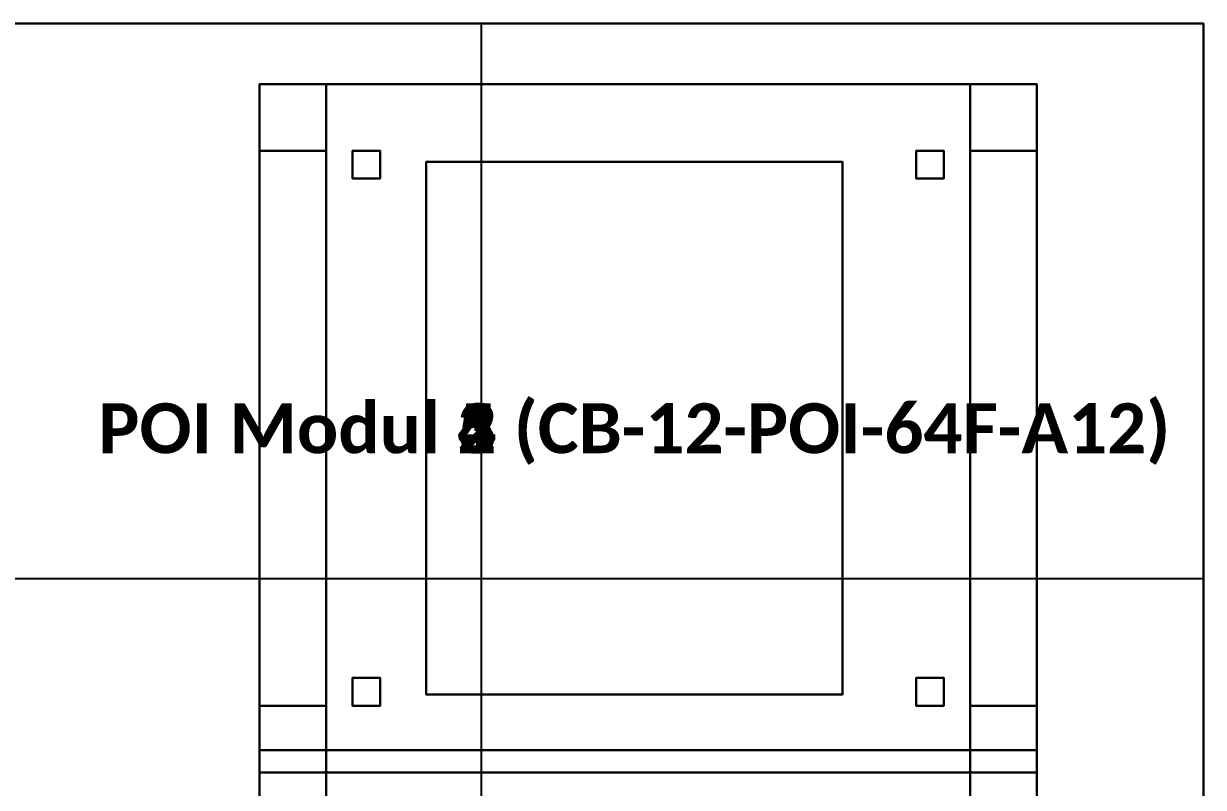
# Model space of a CAD drawing. Header units: millimetres. Extents: x -2250 to 1300, y -700 to 2100.
# Drawn here: x -475 to 587, y 1412 to 2100 of the extents above; entities that cross this region are included whole.
import ezdxf
from ezdxf.enums import TextEntityAlignment as Align

# ---------------------------------------------------------------- set-up
doc = ezdxf.new("R2010")
doc.units = ezdxf.units.MM
for name, color, linetype in [('BLOK_OZEL_PLATFORM', 140, 'CONTINUOUS'), ('EKP_POI_MODULLERI', 40, 'CONTINUOUS'), ('EKP_POI_TASIYICI_SASE', 30, 'CONTINUOUS')]:
    doc.layers.add(name, color=color, linetype=linetype)
doc.styles.get("Standard").update_dxf_attribs({"font": 'calibrib.ttf'})

msp = doc.modelspace()

# ---------------------------------------------------------------- linework, layer by layer
at = {"layer": 'BLOK_OZEL_PLATFORM'}
for p, q in [((587.5, 2100, -688), (-2012.5, 2100, -688)), ((587.5, 2100, 1216), (-2012.5, 2100, 1216)), ((-62.5, 600, 1216), (-62.5, 2100, 1216)), ((587.5, 600, -688), (587.5, 2100, -688)), ((587.5, 600, 1216), (587.5, 2100, 1216)), ((587.5, 2100, -688), (587.5, 2100, 1216)), ((-2012.5, 1600, 1216), (587.5, 1600, 1216))]:
    msp.add_line(p, q, dxfattribs=at)
for points in [[(-2012.5, 600, -688), (587.5, 600, -688), (587.5, 2100, -688), (-2012.5, 2100, -688)], [(-2012.5, 600, 1216), (587.5, 600, 1216), (587.5, 2100, 1216), (-2012.5, 2100, 1216)], [(-2012.5, 2100, -688), (587.5, 2100, -688), (587.5, 2100, 1216), (-2012.5, 2100, 1216)], [(587.5, 600, -688), (587.5, 2100, -688), (587.5, 2100, 1216), (587.5, 600, 1216)]]:
    msp.add_3dface(points, dxfattribs=at)
at = {"layer": 'EKP_POI_MODULLERI'}
for p, q in [((262.5, 1975.5, 158.5), (-112.5, 1975.5, 158.5)), ((-112.5, 1975.5, 158.5), (-112.5, 1495.5, 158.5)), ((262.5, 1975.5, 422.5), (-112.5, 1975.5, 422.5)), ((-112.5, 1975.5, 422.5), (-112.5, 1495.5, 422.5)), ((-112.5, 1975.5, 158.5), (-112.5, 1975.5, 422.5)), ((262.5, 1975.5, 473.5), (-112.5, 1975.5, 473.5)), ((-112.5, 1975.5, 473.5), (-112.5, 1495.5, 473.5)), ((262.5, 1975.5, 737.5), (-112.5, 1975.5, 737.5)), ((-112.5, 1975.5, 737.5), (-112.5, 1495.5, 737.5)), ((-112.5, 1975.5, 473.5), (-112.5, 1975.5, 737.5)), ((262.5, 1975.5, 788.5), (-112.5, 1975.5, 788.5)), ((-112.5, 1975.5, 788.5), (-112.5, 1495.5, 788.5)), ((262.5, 1975.5, 1052.5), (-112.5, 1975.5, 1052.5)), ((-112.5, 1975.5, 1052.5), (-112.5, 1495.5, 1052.5)), ((-112.5, 1975.5, 788.5), (-112.5, 1975.5, 1052.5)), ((262.5, 1975.5, 1103.5), (-112.5, 1975.5, 1103.5)), ((-112.5, 1975.5, 1103.5), (-112.5, 1495.5, 1103.5)), ((262.5, 1975.5, 1367.5), (-112.5, 1975.5, 1367.5)), ((-112.5, 1975.5, 1367.5), (-112.5, 1495.5, 1367.5)), ((-112.5, 1975.5, 1103.5), (-112.5, 1975.5, 1367.5)), ((262.5, 1975.5, 1418.5), (-112.5, 1975.5, 1418.5)), ((-112.5, 1975.5, 1418.5), (-112.5, 1495.5, 1418.5)), ((262.5, 1975.5, 1682.5), (-112.5, 1975.5, 1682.5)), ((-112.5, 1975.5, 1682.5), (-112.5, 1495.5, 1682.5)), ((-112.5, 1975.5, 1418.5), (-112.5, 1975.5, 1682.5)), ((262.5, 1495.5, 158.5), (262.5, 1975.5, 158.5)), ((262.5, 1495.5, 422.5), (262.5, 1975.5, 422.5)), ((262.5, 1975.5, 158.5), (262.5, 1975.5, 422.5)), ((262.5, 1495.5, 473.5), (262.5, 1975.5, 473.5)), ((262.5, 1495.5, 737.5), (262.5, 1975.5, 737.5)), ((262.5, 1975.5, 473.5), (262.5, 1975.5, 737.5)), ((262.5, 1495.5, 788.5), (262.5, 1975.5, 788.5)), ((262.5, 1495.5, 1052.5), (262.5, 1975.5, 1052.5)), ((262.5, 1975.5, 788.5), (262.5, 1975.5, 1052.5)), ((262.5, 1495.5, 1103.5), (262.5, 1975.5, 1103.5)), ((262.5, 1495.5, 1367.5), (262.5, 1975.5, 1367.5)), ((262.5, 1975.5, 1103.5), (262.5, 1975.5, 1367.5)), ((262.5, 1495.5, 1418.5), (262.5, 1975.5, 1418.5)), ((262.5, 1495.5, 1682.5), (262.5, 1975.5, 1682.5)), ((262.5, 1975.5, 1418.5), (262.5, 1975.5, 1682.5)), ((-112.5, 1495.5, 158.5), (262.5, 1495.5, 158.5)), ((-112.5, 1495.5, 422.5), (262.5, 1495.5, 422.5)), ((-112.5, 1495.5, 158.5), (-112.5, 1495.5, 422.5)), ((-112.5, 1495.5, 473.5), (262.5, 1495.5, 473.5)), ((-112.5, 1495.5, 737.5), (262.5, 1495.5, 737.5)), ((-112.5, 1495.5, 473.5), (-112.5, 1495.5, 737.5)), ((-112.5, 1495.5, 788.5), (262.5, 1495.5, 788.5)), ((-112.5, 1495.5, 1052.5), (262.5, 1495.5, 1052.5)), ((-112.5, 1495.5, 788.5), (-112.5, 1495.5, 1052.5)), ((-112.5, 1495.5, 1103.5), (262.5, 1495.5, 1103.5)), ((-112.5, 1495.5, 1367.5), (262.5, 1495.5, 1367.5)), ((-112.5, 1495.5, 1103.5), (-112.5, 1495.5, 1367.5)), ((-112.5, 1495.5, 1418.5), (262.5, 1495.5, 1418.5)), ((-112.5, 1495.5, 1682.5), (262.5, 1495.5, 1682.5)), ((-112.5, 1495.5, 1418.5), (-112.5, 1495.5, 1682.5)), ((262.5, 1495.5, 158.5), (262.5, 1495.5, 422.5)), ((262.5, 1495.5, 473.5), (262.5, 1495.5, 737.5)), ((262.5, 1495.5, 788.5), (262.5, 1495.5, 1052.5)), ((262.5, 1495.5, 1103.5), (262.5, 1495.5, 1367.5)), ((262.5, 1495.5, 1418.5), (262.5, 1495.5, 1682.5))]:
    msp.add_line(p, q, dxfattribs=at)
for points in [[(-112.5, 1495.5, 158.5), (262.5, 1495.5, 158.5), (262.5, 1975.5, 158.5), (-112.5, 1975.5, 158.5)], [(-112.5, 1495.5, 422.5), (262.5, 1495.5, 422.5), (262.5, 1975.5, 422.5), (-112.5, 1975.5, 422.5)], [(-112.5, 1975.5, 158.5), (262.5, 1975.5, 158.5), (262.5, 1975.5, 422.5), (-112.5, 1975.5, 422.5)], [(-112.5, 1495.5, 158.5), (-112.5, 1975.5, 158.5), (-112.5, 1975.5, 422.5), (-112.5, 1495.5, 422.5)], [(-112.5, 1495.5, 473.5), (262.5, 1495.5, 473.5), (262.5, 1975.5, 473.5), (-112.5, 1975.5, 473.5)], [(-112.5, 1495.5, 737.5), (262.5, 1495.5, 737.5), (262.5, 1975.5, 737.5), (-112.5, 1975.5, 737.5)], [(-112.5, 1975.5, 473.5), (262.5, 1975.5, 473.5), (262.5, 1975.5, 737.5), (-112.5, 1975.5, 737.5)], [(-112.5, 1495.5, 473.5), (-112.5, 1975.5, 473.5), (-112.5, 1975.5, 737.5), (-112.5, 1495.5, 737.5)], [(-112.5, 1495.5, 788.5), (262.5, 1495.5, 788.5), (262.5, 1975.5, 788.5), (-112.5, 1975.5, 788.5)], [(-112.5, 1495.5, 1052.5), (262.5, 1495.5, 1052.5), (262.5, 1975.5, 1052.5), (-112.5, 1975.5, 1052.5)], [(-112.5, 1975.5, 788.5), (262.5, 1975.5, 788.5), (262.5, 1975.5, 1052.5), (-112.5, 1975.5, 1052.5)], [(-112.5, 1495.5, 788.5), (-112.5, 1975.5, 788.5), (-112.5, 1975.5, 1052.5), (-112.5, 1495.5, 1052.5)], [(-112.5, 1495.5, 1103.5), (262.5, 1495.5, 1103.5), (262.5, 1975.5, 1103.5), (-112.5, 1975.5, 1103.5)], [(-112.5, 1495.5, 1367.5), (262.5, 1495.5, 1367.5), (262.5, 1975.5, 1367.5), (-112.5, 1975.5, 1367.5)], [(-112.5, 1975.5, 1103.5), (262.5, 1975.5, 1103.5), (262.5, 1975.5, 1367.5), (-112.5, 1975.5, 1367.5)], [(-112.5, 1495.5, 1103.5), (-112.5, 1975.5, 1103.5), (-112.5, 1975.5, 1367.5), (-112.5, 1495.5, 1367.5)], [(-112.5, 1495.5, 1418.5), (262.5, 1495.5, 1418.5), (262.5, 1975.5, 1418.5), (-112.5, 1975.5, 1418.5)], [(-112.5, 1495.5, 1682.5), (262.5, 1495.5, 1682.5), (262.5, 1975.5, 1682.5), (-112.5, 1975.5, 1682.5)], [(-112.5, 1975.5, 1418.5), (262.5, 1975.5, 1418.5), (262.5, 1975.5, 1682.5), (-112.5, 1975.5, 1682.5)], [(-112.5, 1495.5, 1418.5), (-112.5, 1975.5, 1418.5), (-112.5, 1975.5, 1682.5), (-112.5, 1495.5, 1682.5)], [(262.5, 1495.5, 158.5), (262.5, 1975.5, 158.5), (262.5, 1975.5, 422.5), (262.5, 1495.5, 422.5)], [(262.5, 1495.5, 473.5), (262.5, 1975.5, 473.5), (262.5, 1975.5, 737.5), (262.5, 1495.5, 737.5)], [(262.5, 1495.5, 788.5), (262.5, 1975.5, 788.5), (262.5, 1975.5, 1052.5), (262.5, 1495.5, 1052.5)], [(262.5, 1495.5, 1103.5), (262.5, 1975.5, 1103.5), (262.5, 1975.5, 1367.5), (262.5, 1495.5, 1367.5)], [(262.5, 1495.5, 1418.5), (262.5, 1975.5, 1418.5), (262.5, 1975.5, 1682.5), (262.5, 1495.5, 1682.5)], [(-112.5, 1495.5, 158.5), (262.5, 1495.5, 158.5), (262.5, 1495.5, 422.5), (-112.5, 1495.5, 422.5)], [(-112.5, 1495.5, 473.5), (262.5, 1495.5, 473.5), (262.5, 1495.5, 737.5), (-112.5, 1495.5, 737.5)], [(-112.5, 1495.5, 788.5), (262.5, 1495.5, 788.5), (262.5, 1495.5, 1052.5), (-112.5, 1495.5, 1052.5)], [(-112.5, 1495.5, 1103.5), (262.5, 1495.5, 1103.5), (262.5, 1495.5, 1367.5), (-112.5, 1495.5, 1367.5)], [(-112.5, 1495.5, 1418.5), (262.5, 1495.5, 1418.5), (262.5, 1495.5, 1682.5), (-112.5, 1495.5, 1682.5)]]:
    msp.add_3dface(points, dxfattribs=at)
at = {"layer": 'EKP_POI_TASIYICI_SASE'}
for p, q in [((437.5, 2045.5, 0), (-262.5, 2045.5, 0)), ((-262.5, 2045.5, 0), (-262.5, 1425.5, 0)), ((437.5, 2045.5, 100), (-262.5, 2045.5, 100)), ((-262.5, 2045.5, 100), (-262.5, 1425.5, 100)), ((-262.5, 2045.5, 0), (-262.5, 2045.5, 100)), ((-202.5, 2045.5, 100), (-262.5, 2045.5, 100)), ((-262.5, 2045.5, 100), (-262.5, 1985.5, 100)), ((-202.5, 2045.5, 1720), (-262.5, 2045.5, 1720)), ((-262.5, 2045.5, 1720), (-262.5, 1985.5, 1720)), ((-262.5, 2045.5, 100), (-262.5, 2045.5, 1720)), ((437.5, 2045.5, 1720), (-262.5, 2045.5, 1720)), ((-262.5, 2045.5, 1720), (-262.5, 1425.5, 1720)), ((437.5, 2045.5, 1780), (-262.5, 2045.5, 1780)), ((-262.5, 2045.5, 1780), (-262.5, 1425.5, 1780)), ((-262.5, 2045.5, 1720), (-262.5, 2045.5, 1780)), ((-202.5, 1985.5, 100), (-202.5, 2045.5, 100)), ((-202.5, 1985.5, 1720), (-202.5, 2045.5, 1720)), ((-202.5, 2045.5, 100), (-202.5, 2045.5, 1720)), ((437.5, 2045.5, 100), (377.5, 2045.5, 100)), ((377.5, 2045.5, 100), (377.5, 1985.5, 100)), ((437.5, 2045.5, 1720), (377.5, 2045.5, 1720)), ((377.5, 2045.5, 1720), (377.5, 1985.5, 1720)), ((377.5, 2045.5, 100), (377.5, 2045.5, 1720)), ((437.5, 1425.5, 0), (437.5, 2045.5, 0)), ((437.5, 1425.5, 100), (437.5, 2045.5, 100)), ((437.5, 2045.5, 0), (437.5, 2045.5, 100)), ((437.5, 1985.5, 100), (437.5, 2045.5, 100)), ((437.5, 1985.5, 1720), (437.5, 2045.5, 1720)), ((437.5, 2045.5, 100), (437.5, 2045.5, 1720)), ((437.5, 1425.5, 1720), (437.5, 2045.5, 1720)), ((437.5, 1425.5, 1780), (437.5, 2045.5, 1780)), ((437.5, 2045.5, 1720), (437.5, 2045.5, 1780)), ((-262.5, 1985.5, 100), (-202.5, 1985.5, 100)), ((-262.5, 1985.5, 1720), (-202.5, 1985.5, 1720)), ((-262.5, 1985.5, 100), (-262.5, 1985.5, 1720)), ((-202.5, 1985.5, 140), (-262.5, 1985.5, 140)), ((-262.5, 1985.5, 140), (-262.5, 1485.5, 140)), ((-202.5, 1985.5, 180), (-262.5, 1985.5, 180)), ((-262.5, 1985.5, 180), (-262.5, 1485.5, 180)), ((-262.5, 1985.5, 140), (-262.5, 1985.5, 180)), ((-202.5, 1985.5, 890), (-262.5, 1985.5, 890)), ((-262.5, 1985.5, 890), (-262.5, 1485.5, 890)), ((-202.5, 1985.5, 930), (-262.5, 1985.5, 930)), ((-262.5, 1985.5, 930), (-262.5, 1485.5, 930)), ((-262.5, 1985.5, 890), (-262.5, 1985.5, 930)), ((-202.5, 1985.5, 1660), (-262.5, 1985.5, 1660)), ((-262.5, 1985.5, 1660), (-262.5, 1485.5, 1660)), ((-202.5, 1985.5, 1700), (-262.5, 1985.5, 1700)), ((-262.5, 1985.5, 1700), (-262.5, 1485.5, 1700)), ((-262.5, 1985.5, 1660), (-262.5, 1985.5, 1700)), ((-202.5, 1985.5, 100), (-202.5, 1985.5, 1720)), ((-202.5, 1485.5, 140), (-202.5, 1985.5, 140)), ((-202.5, 1485.5, 180), (-202.5, 1985.5, 180)), ((-202.5, 1985.5, 140), (-202.5, 1985.5, 180)), ((-202.5, 1485.5, 890), (-202.5, 1985.5, 890)), ((-202.5, 1485.5, 930), (-202.5, 1985.5, 930)), ((-202.5, 1985.5, 890), (-202.5, 1985.5, 930)), ((-202.5, 1485.5, 1660), (-202.5, 1985.5, 1660)), ((-202.5, 1485.5, 1700), (-202.5, 1985.5, 1700)), ((-202.5, 1985.5, 1660), (-202.5, 1985.5, 1700)), ((-153.8, 1985.5, 100), (-178.8, 1985.5, 100)), ((-178.8, 1985.5, 100), (-178.8, 1960.5, 100)), ((-153.8, 1985.5, 1720), (-178.8, 1985.5, 1720)), ((-178.8, 1985.5, 1720), (-178.8, 1960.5, 1720)), ((-178.8, 1985.5, 100), (-178.8, 1985.5, 1720)), ((-153.8, 1960.5, 100), (-153.8, 1985.5, 100)), ((-153.8, 1960.5, 1720), (-153.8, 1985.5, 1720)), ((-153.8, 1985.5, 100), (-153.8, 1985.5, 1720)), ((353.8, 1985.5, 100), (328.8, 1985.5, 100)), ((328.8, 1985.5, 100), (328.8, 1960.5, 100)), ((353.8, 1985.5, 1720), (328.8, 1985.5, 1720)), ((328.8, 1985.5, 1720), (328.8, 1960.5, 1720)), ((328.8, 1985.5, 100), (328.8, 1985.5, 1720)), ((353.8, 1960.5, 100), (353.8, 1985.5, 100)), ((353.8, 1960.5, 1720), (353.8, 1985.5, 1720)), ((353.8, 1985.5, 100), (353.8, 1985.5, 1720)), ((377.5, 1985.5, 100), (437.5, 1985.5, 100)), ((377.5, 1985.5, 1720), (437.5, 1985.5, 1720)), ((377.5, 1985.5, 100), (377.5, 1985.5, 1720)), ((437.5, 1985.5, 140), (377.5, 1985.5, 140)), ((377.5, 1985.5, 140), (377.5, 1485.5, 140)), ((437.5, 1985.5, 180), (377.5, 1985.5, 180)), ((377.5, 1985.5, 180), (377.5, 1485.5, 180)), ((377.5, 1985.5, 140), (377.5, 1985.5, 180)), ((437.5, 1985.5, 890), (377.5, 1985.5, 890)), ((377.5, 1985.5, 890), (377.5, 1485.5, 890)), ((437.5, 1985.5, 930), (377.5, 1985.5, 930)), ((377.5, 1985.5, 930), (377.5, 1485.5, 930)), ((377.5, 1985.5, 890), (377.5, 1985.5, 930)), ((437.5, 1985.5, 1660), (377.5, 1985.5, 1660)), ((377.5, 1985.5, 1660), (377.5, 1485.5, 1660)), ((437.5, 1985.5, 1700), (377.5, 1985.5, 1700)), ((377.5, 1985.5, 1700), (377.5, 1485.5, 1700)), ((377.5, 1985.5, 1660), (377.5, 1985.5, 1700)), ((437.5, 1985.5, 100), (437.5, 1985.5, 1720)), ((437.5, 1485.5, 140), (437.5, 1985.5, 140)), ((437.5, 1485.5, 180), (437.5, 1985.5, 180)), ((437.5, 1985.5, 140), (437.5, 1985.5, 180)), ((437.5, 1485.5, 890), (437.5, 1985.5, 890)), ((437.5, 1485.5, 930), (437.5, 1985.5, 930)), ((437.5, 1985.5, 890), (437.5, 1985.5, 930)), ((437.5, 1485.5, 1660), (437.5, 1985.5, 1660)), ((437.5, 1485.5, 1700), (437.5, 1985.5, 1700)), ((437.5, 1985.5, 1660), (437.5, 1985.5, 1700)), ((-178.8, 1960.5, 100), (-153.8, 1960.5, 100)), ((-178.8, 1960.5, 1720), (-153.8, 1960.5, 1720)), ((-178.8, 1960.5, 100), (-178.8, 1960.5, 1720)), ((-153.8, 1960.5, 100), (-153.8, 1960.5, 1720)), ((328.8, 1960.5, 100), (353.8, 1960.5, 100)), ((328.8, 1960.5, 1720), (353.8, 1960.5, 1720)), ((328.8, 1960.5, 100), (328.8, 1960.5, 1720)), ((353.8, 1960.5, 100), (353.8, 1960.5, 1720)), ((-153.8, 1510.5, 100), (-178.8, 1510.5, 100)), ((-178.8, 1510.5, 100), (-178.8, 1485.5, 100)), ((-153.8, 1510.5, 1720), (-178.8, 1510.5, 1720)), ((-178.8, 1510.5, 1720), (-178.8, 1485.5, 1720)), ((-178.8, 1510.5, 100), (-178.8, 1510.5, 1720)), ((-153.8, 1485.5, 100), (-153.8, 1510.5, 100)), ((-153.8, 1485.5, 1720), (-153.8, 1510.5, 1720)), ((-153.8, 1510.5, 100), (-153.8, 1510.5, 1720)), ((353.8, 1510.5, 100), (328.8, 1510.5, 100)), ((328.8, 1510.5, 100), (328.8, 1485.5, 100)), ((353.8, 1510.5, 1720), (328.8, 1510.5, 1720)), ((328.8, 1510.5, 1720), (328.8, 1485.5, 1720)), ((328.8, 1510.5, 100), (328.8, 1510.5, 1720)), ((353.8, 1485.5, 100), (353.8, 1510.5, 100)), ((353.8, 1485.5, 1720), (353.8, 1510.5, 1720)), ((353.8, 1510.5, 100), (353.8, 1510.5, 1720)), ((-202.5, 1485.5, 100), (-262.5, 1485.5, 100)), ((-262.5, 1485.5, 100), (-262.5, 1425.5, 100)), ((-202.5, 1485.5, 1720), (-262.5, 1485.5, 1720)), ((-262.5, 1485.5, 1720), (-262.5, 1425.5, 1720)), ((-262.5, 1485.5, 100), (-262.5, 1485.5, 1720)), ((-262.5, 1485.5, 140), (-202.5, 1485.5, 140)), ((-262.5, 1485.5, 180), (-202.5, 1485.5, 180)), ((-262.5, 1485.5, 140), (-262.5, 1485.5, 180)), ((-262.5, 1485.5, 890), (-202.5, 1485.5, 890)), ((-262.5, 1485.5, 930), (-202.5, 1485.5, 930)), ((-262.5, 1485.5, 890), (-262.5, 1485.5, 930)), ((-262.5, 1485.5, 1660), (-202.5, 1485.5, 1660)), ((-262.5, 1485.5, 1700), (-202.5, 1485.5, 1700)), ((-262.5, 1485.5, 1660), (-262.5, 1485.5, 1700)), ((-202.5, 1425.5, 100), (-202.5, 1485.5, 100)), ((-202.5, 1425.5, 1720), (-202.5, 1485.5, 1720)), ((-202.5, 1485.5, 100), (-202.5, 1485.5, 1720)), ((-202.5, 1485.5, 140), (-202.5, 1485.5, 180)), ((-202.5, 1485.5, 890), (-202.5, 1485.5, 930)), ((-202.5, 1485.5, 1660), (-202.5, 1485.5, 1700)), ((-178.8, 1485.5, 100), (-153.8, 1485.5, 100)), ((-178.8, 1485.5, 1720), (-153.8, 1485.5, 1720)), ((-178.8, 1485.5, 100), (-178.8, 1485.5, 1720)), ((-153.8, 1485.5, 100), (-153.8, 1485.5, 1720)), ((328.8, 1485.5, 100), (353.8, 1485.5, 100)), ((328.8, 1485.5, 1720), (353.8, 1485.5, 1720)), ((328.8, 1485.5, 100), (328.8, 1485.5, 1720)), ((353.8, 1485.5, 100), (353.8, 1485.5, 1720)), ((437.5, 1485.5, 100), (377.5, 1485.5, 100)), ((377.5, 1485.5, 100), (377.5, 1425.5, 100)), ((437.5, 1485.5, 1720), (377.5, 1485.5, 1720)), ((377.5, 1485.5, 1720), (377.5, 1425.5, 1720)), ((377.5, 1485.5, 100), (377.5, 1485.5, 1720)), ((377.5, 1485.5, 140), (437.5, 1485.5, 140)), ((377.5, 1485.5, 180), (437.5, 1485.5, 180)), ((377.5, 1485.5, 140), (377.5, 1485.5, 180)), ((377.5, 1485.5, 890), (437.5, 1485.5, 890)), ((377.5, 1485.5, 930), (437.5, 1485.5, 930)), ((377.5, 1485.5, 890), (377.5, 1485.5, 930)), ((377.5, 1485.5, 1660), (437.5, 1485.5, 1660)), ((377.5, 1485.5, 1700), (437.5, 1485.5, 1700)), ((377.5, 1485.5, 1660), (377.5, 1485.5, 1700)), ((437.5, 1425.5, 100), (437.5, 1485.5, 100)), ((437.5, 1425.5, 1720), (437.5, 1485.5, 1720)), ((437.5, 1485.5, 100), (437.5, 1485.5, 1720)), ((437.5, 1485.5, 140), (437.5, 1485.5, 180)), ((437.5, 1485.5, 890), (437.5, 1485.5, 930)), ((437.5, 1485.5, 1660), (437.5, 1485.5, 1700)), ((437.5, 1445.5, 0), (-262.5, 1445.5, 0)), ((-262.5, 1445.5, 0), (-262.5, 825.5, 0)), ((437.5, 1445.5, 100), (-262.5, 1445.5, 100)), ((-262.5, 1445.5, 100), (-262.5, 825.5, 100)), ((-262.5, 1445.5, 0), (-262.5, 1445.5, 100)), ((-202.5, 1445.5, 100), (-262.5, 1445.5, 100)), ((-262.5, 1445.5, 100), (-262.5, 1385.5, 100)), ((-202.5, 1445.5, 1720), (-262.5, 1445.5, 1720)), ((-262.5, 1445.5, 1720), (-262.5, 1385.5, 1720)), ((-262.5, 1445.5, 100), (-262.5, 1445.5, 1720)), ((437.5, 1445.5, 1720), (-262.5, 1445.5, 1720)), ((-262.5, 1445.5, 1720), (-262.5, 825.5, 1720)), ((437.5, 1445.5, 1780), (-262.5, 1445.5, 1780)), ((-262.5, 1445.5, 1780), (-262.5, 825.5, 1780)), ((-262.5, 1445.5, 1720), (-262.5, 1445.5, 1780)), ((-202.5, 1385.5, 100), (-202.5, 1445.5, 100)), ((-202.5, 1385.5, 1720), (-202.5, 1445.5, 1720)), ((-202.5, 1445.5, 100), (-202.5, 1445.5, 1720)), ((437.5, 1445.5, 100), (377.5, 1445.5, 100)), ((377.5, 1445.5, 100), (377.5, 1385.5, 100)), ((437.5, 1445.5, 1720), (377.5, 1445.5, 1720)), ((377.5, 1445.5, 1720), (377.5, 1385.5, 1720)), ((377.5, 1445.5, 100), (377.5, 1445.5, 1720)), ((437.5, 825.5, 0), (437.5, 1445.5, 0)), ((437.5, 825.5, 100), (437.5, 1445.5, 100)), ((437.5, 1445.5, 0), (437.5, 1445.5, 100)), ((437.5, 1385.5, 100), (437.5, 1445.5, 100)), ((437.5, 1385.5, 1720), (437.5, 1445.5, 1720)), ((437.5, 1445.5, 100), (437.5, 1445.5, 1720)), ((437.5, 825.5, 1720), (437.5, 1445.5, 1720)), ((437.5, 825.5, 1780), (437.5, 1445.5, 1780)), ((437.5, 1445.5, 1720), (437.5, 1445.5, 1780)), ((-262.5, 1425.5, 0), (437.5, 1425.5, 0)), ((-262.5, 1425.5, 100), (437.5, 1425.5, 100)), ((-262.5, 1425.5, 0), (-262.5, 1425.5, 100)), ((-262.5, 1425.5, 100), (-202.5, 1425.5, 100)), ((-262.5, 1425.5, 1720), (-202.5, 1425.5, 1720)), ((-262.5, 1425.5, 100), (-262.5, 1425.5, 1720)), ((-262.5, 1425.5, 1720), (437.5, 1425.5, 1720)), ((-262.5, 1425.5, 1780), (437.5, 1425.5, 1780)), ((-262.5, 1425.5, 1720), (-262.5, 1425.5, 1780)), ((-202.5, 1425.5, 100), (-202.5, 1425.5, 1720)), ((377.5, 1425.5, 100), (437.5, 1425.5, 100)), ((377.5, 1425.5, 1720), (437.5, 1425.5, 1720)), ((377.5, 1425.5, 100), (377.5, 1425.5, 1720)), ((437.5, 1425.5, 0), (437.5, 1425.5, 100)), ((437.5, 1425.5, 100), (437.5, 1425.5, 1720)), ((437.5, 1425.5, 1720), (437.5, 1425.5, 1780))]:
    msp.add_line(p, q, dxfattribs=at)
for points in [[(-262.5, 1425.5, 0), (437.5, 1425.5, 0), (437.5, 2045.5, 0), (-262.5, 2045.5, 0)], [(-262.5, 1425.5, 100), (437.5, 1425.5, 100), (437.5, 2045.5, 100), (-262.5, 2045.5, 100)], [(-262.5, 2045.5, 0), (437.5, 2045.5, 0), (437.5, 2045.5, 100), (-262.5, 2045.5, 100)], [(-262.5, 1425.5, 0), (-262.5, 2045.5, 0), (-262.5, 2045.5, 100), (-262.5, 1425.5, 100)], [(-262.5, 1985.5, 100), (-202.5, 1985.5, 100), (-202.5, 2045.5, 100), (-262.5, 2045.5, 100)], [(-262.5, 1985.5, 1720), (-202.5, 1985.5, 1720), (-202.5, 2045.5, 1720), (-262.5, 2045.5, 1720)], [(-262.5, 2045.5, 100), (-202.5, 2045.5, 100), (-202.5, 2045.5, 1720), (-262.5, 2045.5, 1720)], [(-262.5, 1985.5, 100), (-262.5, 2045.5, 100), (-262.5, 2045.5, 1720), (-262.5, 1985.5, 1720)], [(-262.5, 1425.5, 1720), (437.5, 1425.5, 1720), (437.5, 2045.5, 1720), (-262.5, 2045.5, 1720)], [(-262.5, 1425.5, 1780), (437.5, 1425.5, 1780), (437.5, 2045.5, 1780), (-262.5, 2045.5, 1780)], [(-262.5, 2045.5, 1720), (437.5, 2045.5, 1720), (437.5, 2045.5, 1780), (-262.5, 2045.5, 1780)], [(-262.5, 1425.5, 1720), (-262.5, 2045.5, 1720), (-262.5, 2045.5, 1780), (-262.5, 1425.5, 1780)], [(-202.5, 1985.5, 100), (-202.5, 2045.5, 100), (-202.5, 2045.5, 1720), (-202.5, 1985.5, 1720)], [(377.5, 1985.5, 100), (437.5, 1985.5, 100), (437.5, 2045.5, 100), (377.5, 2045.5, 100)], [(377.5, 1985.5, 1720), (437.5, 1985.5, 1720), (437.5, 2045.5, 1720), (377.5, 2045.5, 1720)], [(377.5, 2045.5, 100), (437.5, 2045.5, 100), (437.5, 2045.5, 1720), (377.5, 2045.5, 1720)], [(377.5, 1985.5, 100), (377.5, 2045.5, 100), (377.5, 2045.5, 1720), (377.5, 1985.5, 1720)], [(437.5, 1425.5, 0), (437.5, 2045.5, 0), (437.5, 2045.5, 100), (437.5, 1425.5, 100)], [(437.5, 1985.5, 100), (437.5, 2045.5, 100), (437.5, 2045.5, 1720), (437.5, 1985.5, 1720)], [(437.5, 1425.5, 1720), (437.5, 2045.5, 1720), (437.5, 2045.5, 1780), (437.5, 1425.5, 1780)], [(-262.5, 1985.5, 100), (-202.5, 1985.5, 100), (-202.5, 1985.5, 1720), (-262.5, 1985.5, 1720)], [(-262.5, 1485.5, 140), (-202.5, 1485.5, 140), (-202.5, 1985.5, 140), (-262.5, 1985.5, 140)], [(-262.5, 1485.5, 180), (-202.5, 1485.5, 180), (-202.5, 1985.5, 180), (-262.5, 1985.5, 180)], [(-262.5, 1985.5, 140), (-202.5, 1985.5, 140), (-202.5, 1985.5, 180), (-262.5, 1985.5, 180)], [(-262.5, 1485.5, 140), (-262.5, 1985.5, 140), (-262.5, 1985.5, 180), (-262.5, 1485.5, 180)], [(-262.5, 1485.5, 890), (-202.5, 1485.5, 890), (-202.5, 1985.5, 890), (-262.5, 1985.5, 890)], [(-262.5, 1485.5, 930), (-202.5, 1485.5, 930), (-202.5, 1985.5, 930), (-262.5, 1985.5, 930)], [(-262.5, 1985.5, 890), (-202.5, 1985.5, 890), (-202.5, 1985.5, 930), (-262.5, 1985.5, 930)], [(-262.5, 1485.5, 890), (-262.5, 1985.5, 890), (-262.5, 1985.5, 930), (-262.5, 1485.5, 930)], [(-262.5, 1485.5, 1660), (-202.5, 1485.5, 1660), (-202.5, 1985.5, 1660), (-262.5, 1985.5, 1660)], [(-262.5, 1485.5, 1700), (-202.5, 1485.5, 1700), (-202.5, 1985.5, 1700), (-262.5, 1985.5, 1700)], [(-262.5, 1985.5, 1660), (-202.5, 1985.5, 1660), (-202.5, 1985.5, 1700), (-262.5, 1985.5, 1700)], [(-262.5, 1485.5, 1660), (-262.5, 1985.5, 1660), (-262.5, 1985.5, 1700), (-262.5, 1485.5, 1700)], [(-202.5, 1485.5, 140), (-202.5, 1985.5, 140), (-202.5, 1985.5, 180), (-202.5, 1485.5, 180)], [(-202.5, 1485.5, 890), (-202.5, 1985.5, 890), (-202.5, 1985.5, 930), (-202.5, 1485.5, 930)], [(-202.5, 1485.5, 1660), (-202.5, 1985.5, 1660), (-202.5, 1985.5, 1700), (-202.5, 1485.5, 1700)], [(-178.8, 1960.5, 100), (-153.8, 1960.5, 100), (-153.8, 1985.5, 100), (-178.8, 1985.5, 100)], [(-178.8, 1960.5, 1720), (-153.8, 1960.5, 1720), (-153.8, 1985.5, 1720), (-178.8, 1985.5, 1720)], [(-178.8, 1985.5, 100), (-153.8, 1985.5, 100), (-153.8, 1985.5, 1720), (-178.8, 1985.5, 1720)], [(-178.8, 1960.5, 100), (-178.8, 1985.5, 100), (-178.8, 1985.5, 1720), (-178.8, 1960.5, 1720)], [(-153.8, 1960.5, 100), (-153.8, 1985.5, 100), (-153.8, 1985.5, 1720), (-153.8, 1960.5, 1720)], [(328.8, 1960.5, 100), (353.8, 1960.5, 100), (353.8, 1985.5, 100), (328.8, 1985.5, 100)], [(328.8, 1960.5, 1720), (353.8, 1960.5, 1720), (353.8, 1985.5, 1720), (328.8, 1985.5, 1720)], [(328.8, 1985.5, 100), (353.8, 1985.5, 100), (353.8, 1985.5, 1720), (328.8, 1985.5, 1720)], [(328.8, 1960.5, 100), (328.8, 1985.5, 100), (328.8, 1985.5, 1720), (328.8, 1960.5, 1720)], [(353.8, 1960.5, 100), (353.8, 1985.5, 100), (353.8, 1985.5, 1720), (353.8, 1960.5, 1720)], [(377.5, 1985.5, 100), (437.5, 1985.5, 100), (437.5, 1985.5, 1720), (377.5, 1985.5, 1720)], [(377.5, 1485.5, 140), (437.5, 1485.5, 140), (437.5, 1985.5, 140), (377.5, 1985.5, 140)], [(377.5, 1485.5, 180), (437.5, 1485.5, 180), (437.5, 1985.5, 180), (377.5, 1985.5, 180)], [(377.5, 1985.5, 140), (437.5, 1985.5, 140), (437.5, 1985.5, 180), (377.5, 1985.5, 180)], [(377.5, 1485.5, 140), (377.5, 1985.5, 140), (377.5, 1985.5, 180), (377.5, 1485.5, 180)], [(377.5, 1485.5, 890), (437.5, 1485.5, 890), (437.5, 1985.5, 890), (377.5, 1985.5, 890)], [(377.5, 1485.5, 930), (437.5, 1485.5, 930), (437.5, 1985.5, 930), (377.5, 1985.5, 930)], [(377.5, 1985.5, 890), (437.5, 1985.5, 890), (437.5, 1985.5, 930), (377.5, 1985.5, 930)], [(377.5, 1485.5, 890), (377.5, 1985.5, 890), (377.5, 1985.5, 930), (377.5, 1485.5, 930)], [(377.5, 1485.5, 1660), (437.5, 1485.5, 1660), (437.5, 1985.5, 1660), (377.5, 1985.5, 1660)], [(377.5, 1485.5, 1700), (437.5, 1485.5, 1700), (437.5, 1985.5, 1700), (377.5, 1985.5, 1700)], [(377.5, 1985.5, 1660), (437.5, 1985.5, 1660), (437.5, 1985.5, 1700), (377.5, 1985.5, 1700)], [(377.5, 1485.5, 1660), (377.5, 1985.5, 1660), (377.5, 1985.5, 1700), (377.5, 1485.5, 1700)], [(437.5, 1485.5, 140), (437.5, 1985.5, 140), (437.5, 1985.5, 180), (437.5, 1485.5, 180)], [(437.5, 1485.5, 890), (437.5, 1985.5, 890), (437.5, 1985.5, 930), (437.5, 1485.5, 930)], [(437.5, 1485.5, 1660), (437.5, 1985.5, 1660), (437.5, 1985.5, 1700), (437.5, 1485.5, 1700)], [(-178.8, 1960.5, 100), (-153.8, 1960.5, 100), (-153.8, 1960.5, 1720), (-178.8, 1960.5, 1720)], [(328.8, 1960.5, 100), (353.8, 1960.5, 100), (353.8, 1960.5, 1720), (328.8, 1960.5, 1720)], [(-178.8, 1485.5, 100), (-153.8, 1485.5, 100), (-153.8, 1510.5, 100), (-178.8, 1510.5, 100)], [(-178.8, 1485.5, 1720), (-153.8, 1485.5, 1720), (-153.8, 1510.5, 1720), (-178.8, 1510.5, 1720)], [(-178.8, 1510.5, 100), (-153.8, 1510.5, 100), (-153.8, 1510.5, 1720), (-178.8, 1510.5, 1720)], [(-178.8, 1485.5, 100), (-178.8, 1510.5, 100), (-178.8, 1510.5, 1720), (-178.8, 1485.5, 1720)], [(-153.8, 1485.5, 100), (-153.8, 1510.5, 100), (-153.8, 1510.5, 1720), (-153.8, 1485.5, 1720)], [(328.8, 1485.5, 100), (353.8, 1485.5, 100), (353.8, 1510.5, 100), (328.8, 1510.5, 100)], [(328.8, 1485.5, 1720), (353.8, 1485.5, 1720), (353.8, 1510.5, 1720), (328.8, 1510.5, 1720)], [(328.8, 1510.5, 100), (353.8, 1510.5, 100), (353.8, 1510.5, 1720), (328.8, 1510.5, 1720)], [(328.8, 1485.5, 100), (328.8, 1510.5, 100), (328.8, 1510.5, 1720), (328.8, 1485.5, 1720)], [(353.8, 1485.5, 100), (353.8, 1510.5, 100), (353.8, 1510.5, 1720), (353.8, 1485.5, 1720)], [(-262.5, 1425.5, 100), (-202.5, 1425.5, 100), (-202.5, 1485.5, 100), (-262.5, 1485.5, 100)], [(-262.5, 1425.5, 1720), (-202.5, 1425.5, 1720), (-202.5, 1485.5, 1720), (-262.5, 1485.5, 1720)], [(-262.5, 1485.5, 100), (-202.5, 1485.5, 100), (-202.5, 1485.5, 1720), (-262.5, 1485.5, 1720)], [(-262.5, 1425.5, 100), (-262.5, 1485.5, 100), (-262.5, 1485.5, 1720), (-262.5, 1425.5, 1720)], [(-262.5, 1485.5, 140), (-202.5, 1485.5, 140), (-202.5, 1485.5, 180), (-262.5, 1485.5, 180)], [(-262.5, 1485.5, 890), (-202.5, 1485.5, 890), (-202.5, 1485.5, 930), (-262.5, 1485.5, 930)], [(-262.5, 1485.5, 1660), (-202.5, 1485.5, 1660), (-202.5, 1485.5, 1700), (-262.5, 1485.5, 1700)], [(-202.5, 1425.5, 100), (-202.5, 1485.5, 100), (-202.5, 1485.5, 1720), (-202.5, 1425.5, 1720)], [(-178.8, 1485.5, 100), (-153.8, 1485.5, 100), (-153.8, 1485.5, 1720), (-178.8, 1485.5, 1720)], [(328.8, 1485.5, 100), (353.8, 1485.5, 100), (353.8, 1485.5, 1720), (328.8, 1485.5, 1720)], [(377.5, 1425.5, 100), (437.5, 1425.5, 100), (437.5, 1485.5, 100), (377.5, 1485.5, 100)], [(377.5, 1425.5, 1720), (437.5, 1425.5, 1720), (437.5, 1485.5, 1720), (377.5, 1485.5, 1720)], [(377.5, 1485.5, 100), (437.5, 1485.5, 100), (437.5, 1485.5, 1720), (377.5, 1485.5, 1720)], [(377.5, 1425.5, 100), (377.5, 1485.5, 100), (377.5, 1485.5, 1720), (377.5, 1425.5, 1720)], [(377.5, 1485.5, 140), (437.5, 1485.5, 140), (437.5, 1485.5, 180), (377.5, 1485.5, 180)], [(377.5, 1485.5, 890), (437.5, 1485.5, 890), (437.5, 1485.5, 930), (377.5, 1485.5, 930)], [(377.5, 1485.5, 1660), (437.5, 1485.5, 1660), (437.5, 1485.5, 1700), (377.5, 1485.5, 1700)], [(437.5, 1425.5, 100), (437.5, 1485.5, 100), (437.5, 1485.5, 1720), (437.5, 1425.5, 1720)], [(-262.5, 825.5, 0), (437.5, 825.5, 0), (437.5, 1445.5, 0), (-262.5, 1445.5, 0)], [(-262.5, 825.5, 100), (437.5, 825.5, 100), (437.5, 1445.5, 100), (-262.5, 1445.5, 100)], [(-262.5, 1445.5, 0), (437.5, 1445.5, 0), (437.5, 1445.5, 100), (-262.5, 1445.5, 100)], [(-262.5, 825.5, 0), (-262.5, 1445.5, 0), (-262.5, 1445.5, 100), (-262.5, 825.5, 100)], [(-262.5, 1385.5, 100), (-202.5, 1385.5, 100), (-202.5, 1445.5, 100), (-262.5, 1445.5, 100)], [(-262.5, 1385.5, 1720), (-202.5, 1385.5, 1720), (-202.5, 1445.5, 1720), (-262.5, 1445.5, 1720)], [(-262.5, 1445.5, 100), (-202.5, 1445.5, 100), (-202.5, 1445.5, 1720), (-262.5, 1445.5, 1720)], [(-262.5, 1385.5, 100), (-262.5, 1445.5, 100), (-262.5, 1445.5, 1720), (-262.5, 1385.5, 1720)], [(-262.5, 825.5, 1720), (437.5, 825.5, 1720), (437.5, 1445.5, 1720), (-262.5, 1445.5, 1720)], [(-262.5, 825.5, 1780), (437.5, 825.5, 1780), (437.5, 1445.5, 1780), (-262.5, 1445.5, 1780)], [(-262.5, 1445.5, 1720), (437.5, 1445.5, 1720), (437.5, 1445.5, 1780), (-262.5, 1445.5, 1780)], [(-262.5, 825.5, 1720), (-262.5, 1445.5, 1720), (-262.5, 1445.5, 1780), (-262.5, 825.5, 1780)], [(-202.5, 1385.5, 100), (-202.5, 1445.5, 100), (-202.5, 1445.5, 1720), (-202.5, 1385.5, 1720)], [(377.5, 1385.5, 100), (437.5, 1385.5, 100), (437.5, 1445.5, 100), (377.5, 1445.5, 100)], [(377.5, 1385.5, 1720), (437.5, 1385.5, 1720), (437.5, 1445.5, 1720), (377.5, 1445.5, 1720)], [(377.5, 1445.5, 100), (437.5, 1445.5, 100), (437.5, 1445.5, 1720), (377.5, 1445.5, 1720)], [(377.5, 1385.5, 100), (377.5, 1445.5, 100), (377.5, 1445.5, 1720), (377.5, 1385.5, 1720)], [(437.5, 825.5, 0), (437.5, 1445.5, 0), (437.5, 1445.5, 100), (437.5, 825.5, 100)], [(437.5, 1385.5, 100), (437.5, 1445.5, 100), (437.5, 1445.5, 1720), (437.5, 1385.5, 1720)], [(437.5, 825.5, 1720), (437.5, 1445.5, 1720), (437.5, 1445.5, 1780), (437.5, 825.5, 1780)], [(-262.5, 1425.5, 0), (437.5, 1425.5, 0), (437.5, 1425.5, 100), (-262.5, 1425.5, 100)], [(-262.5, 1425.5, 100), (-202.5, 1425.5, 100), (-202.5, 1425.5, 1720), (-262.5, 1425.5, 1720)], [(-262.5, 1425.5, 1720), (437.5, 1425.5, 1720), (437.5, 1425.5, 1780), (-262.5, 1425.5, 1780)], [(377.5, 1425.5, 100), (437.5, 1425.5, 100), (437.5, 1425.5, 1720), (377.5, 1425.5, 1720)]]:
    msp.add_3dface(points, dxfattribs=at)

# ---------------------------------------------------------------- texts
at = {"layer": 'EKP_POI_MODULLERI'}
for s in ['POI Modul 1 (CB-12-POI-64F-A12)', 'POI Modul 2 (CB-12-POI-64F-A12)', 'POI Modul 3 (CB-12-POI-64F-A12)', 'POI Modul 4 (CB-12-POI-64F-A12)', 'POI Modul 5 (CB-12-POI-64F-A12)']:
    msp.add_text(s, height=45, dxfattribs=at).set_placement((75, 1735.5), align=Align.MIDDLE_CENTER)

doc.saveas('drawing.dxf')
